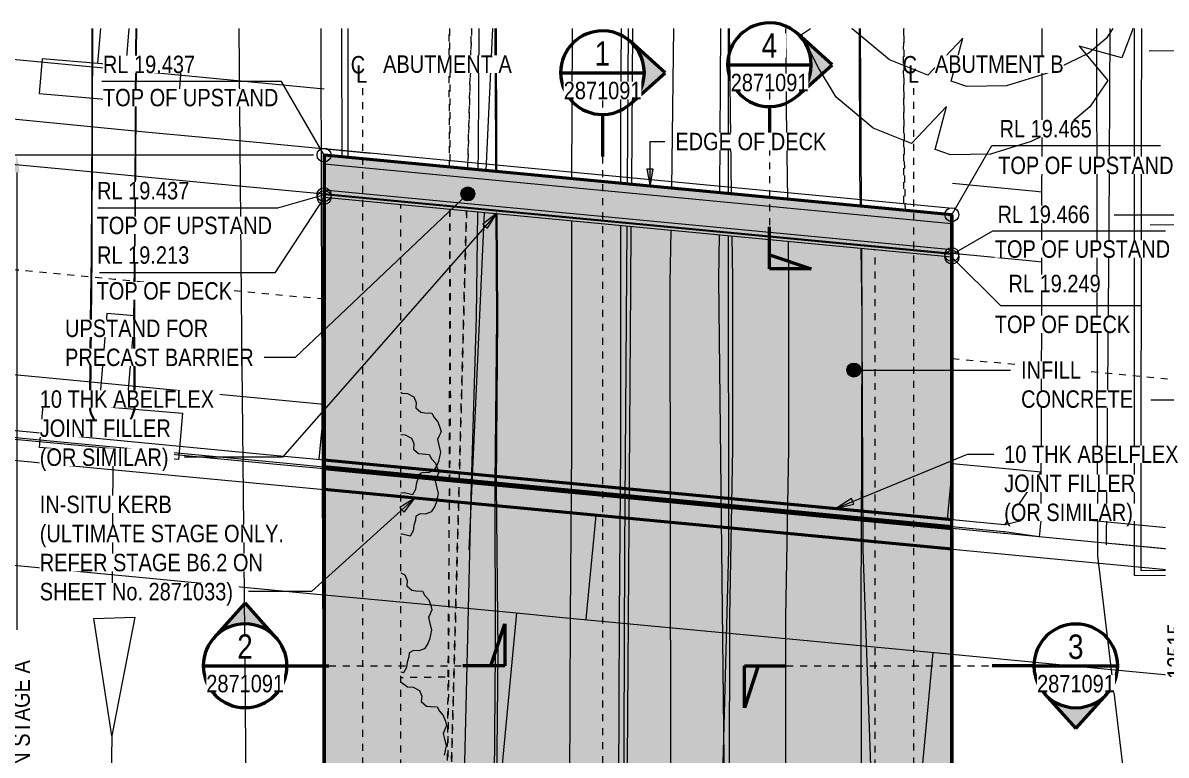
# Model space of a CAD drawing. Header units: metres. Extents: x 564 to 663, y 0 to 1694.
# Drawn here: x 576.04 to 592.43, y 1681.26 to 1691.76 of the extents above; entities that cross this region are included whole.
import ezdxf

# ---------------------------------------------------------------- set-up
doc = ezdxf.new("R2010")
doc.units = ezdxf.units.M
for name, pattern in [('Dot_Section Line', [0.02, 0, -0.02]), ('IMPORT-BDYS-Boundary _3_', [0.01, 0.009, -0.001]), ('IMPORT-FURN-Fence _3_', [0.005, 0.004167, -0.0008333]), ('IMPORT-LNMK-LinePath', [0.008, 0.001, -0.007]), ('JacobsDash', [0.0045, 0.003, -0.0015]), ('JacobsGridLine', [0.0145, 0.01, -0.001, 0.0025, -0.001])]:
    doc.linetypes.add(name, pattern=pattern)
doc.layers.get('Defpoints').update_dxf_attribs({"color": 41})
for name, color, linetype, lineweight in [('BRIDGE-ABUTMENT-CONC', 7, 'Continuous', 50), ('BRIDGE-FRAMING-LINE-18-HID', 7, 'JacobsDash', 18), ('D-BDGE', 7, 'Continuous', 13), ('D-BDGE-FLOOR', 7, 'Continuous', 50), ('D-BDGE-FLOOR-HID', 7, 'JacobsDash', 18), ('D-BDGE-FRAMING', 7, 'Continuous', 50), ('D-BDGE-LINE', 7, 'Continuous', 9), ('D-ENHA-ANNO-TEXT', 7, 'Continuous', 9), ('D-ENHA-GEN-LINE', 7, 'Continuous', 9), ('D-ENHA-GEN-LINE-GRIDS', 7, 'Continuous', 9), ('D-ENHA-TEXT', 7, 'Continuous', 9), ('D-ENHA-TEXT-DIMS', 7, 'Continuous', 9)]:
    doc.layers.add(name, color=color, linetype=linetype, lineweight=lineweight)
doc.styles.add('Arial Narrow', font='ARIALN.TTF', dxfattribs={"height": 0.35})
doc.styles.add('Arial Narrow_1', font='ARIALN.TTF', dxfattribs={"height": 0.25})
doc.styles.add('Arial Narrow_2', font='ARIALN.TTF', dxfattribs={"height": 0.0025})
doc.dimstyles.new('Dimension_Standard_O__mm_', dxfattribs={"dimscale": 0.3048, "dimtxt": 0.255858, "dimasz": 0.82021, "dimexe": 0.787402, "dimexo": 0.492126, "dimgap": 0.492126, "dimtad": 1, "dimdec": 0, "dimlfac": 1000, "dimzin": 0, "dimdsep": 46, "dimtxsty": 'Arial Narrow_1', "dimsah": 1, "dimcen": 0.09, "dimaunit": 1, "dimadec": 4, "dimazin": 0, "dimtfac": 1, "dimtdec": 4, "dimtix": 1, "dimtmove": 0, "dimatfit": 3, "dimfxl": 1, "dimtvp": 1, "dimtfill": 1, "dimtolj": 1, "dimtzin": 0, "dimlwd": 18, "dimlwe": 18, "dimarcsym": 2})
doc.dimstyles.new('Dimension_Standard_O__mm__1', dxfattribs={"dimscale": 0.3048, "dimtxt": 0.255858, "dimasz": 0.82021, "dimexe": 0.787402, "dimexo": 0.492126, "dimgap": 0.492126, "dimtad": 1, "dimdec": 0, "dimlfac": 1000, "dimzin": 0, "dimdsep": 46, "dimtxsty": 'Arial Narrow_1', "dimsah": 1, "dimcen": 0.09, "dimaunit": 1, "dimadec": 4, "dimazin": 0, "dimtfac": 1, "dimtdec": 4, "dimtix": 1, "dimtmove": 2, "dimatfit": 3, "dimfxl": 1, "dimtvp": 1, "dimtfill": 1, "dimtolj": 1, "dimtzin": 0, "dimlwd": 18, "dimlwe": 18, "dimarcsym": 2})

# ---------------------------------------------------------------- blocks, each defined once
blk = doc.blocks.new('T2DPAA-T2D-C3S-RW-M2D-100010_dwg-40802999-PLAN')
at = {"color": 8, "lineweight": 18, "true_color": 0x808080}
for p, q in [((251.645, -101.624), (251.637, -102.42)), ((260.692, -101.711), (260.684, -102.511)), ((261.521, -102.519), (261.973, -101.724)), ((261.52, -102.619), (262.022, -102.649))]:
    blk.add_line(p, q, dxfattribs=at)
at = {"color": 8, "lineweight": 18, "true_color": 0x808080, "flags": 128}
for points in [[(262.025, -102.349), (261.973, -101.724), (261.934, -101.246), (261.724, -98.721), (261.52, -96.263), (261.448, -95.389)], [(242.141, -97.029), (242.785, -97.036), (242.811, -97.036), (243.67, -97.044), (243.817, -97.046), (247.785, -97.086), (248.816, -97.096), (251.263, -97.12)], [(260.352, -97.707), (261.555, -97.719), (261.641, -97.72)], [(246.507, -97.924), (247.923, -97.942), (248.808, -97.951), (250.313, -97.966), (252.004, -97.983)], [(251.336, -97.972), (252.201, -97.981), (257.2, -98.031), (260.382, -98.063)], [(241.917, -98.527), (242.007, -98.528), (242.77, -98.535), (242.837, -98.536), (243.655, -98.544), (244.507, -98.553), (247.006, -98.578), (247.106, -98.579), (247.77, -98.585), (248.518, -98.593), (249.506, -98.603), (251.39, -98.622)], [(251.39, -98.618), (252.194, -98.626), (257.194, -98.676), (260.437, -98.708)], [(260.437, -98.708), (261.545, -98.719), (261.724, -98.721)], [(242.795, -101.536), (242.807, -101.536), (243.625, -101.544), (244.477, -101.553), (246.976, -101.578), (247.076, -101.579), (247.74, -101.585), (248.488, -101.593), (249.476, -101.603), (251.645, -101.624)], [(260.692, -101.711), (261.515, -101.719), (261.973, -101.724)], [(243.477, -102.339), (243.486, -102.339), (243.617, -102.34), (245.986, -102.364), (247.732, -102.381), (248.486, -102.389), (250.986, -102.414), (251.713, -102.421)], [(251.714, -102.421), (252.156, -102.426), (257.156, -102.476), (260.76, -102.512)], [(260.76, -102.512), (261.507, -102.519), (261.521, -102.519), (262.025, -102.349), (262.525, -102.354), (263.025, -102.359), (263.525, -102.364), (264.025, -102.369), (264.525, -102.374), (265.025, -102.379), (265.525, -102.384), (266.025, -102.389), (266.496, -102.394)], [(262.025, -102.349), (262.024, -102.424), (262.024, -102.499), (262.023, -102.574), (262.022, -102.649)], [(245.985, -102.489), (247.73, -102.506), (248.485, -102.514), (250.985, -102.539), (251.723, -102.546)], [(243.476, -102.439), (243.485, -102.439), (243.616, -102.44), (245.985, -102.464), (247.731, -102.481), (248.485, -102.489), (250.985, -102.514), (251.721, -102.521)], [(251.722, -102.521), (252.155, -102.526), (257.155, -102.576), (260.768, -102.612)], [(251.724, -102.546), (252.155, -102.551), (257.155, -102.601), (260.77, -102.637)], [(240.525, -102.734), (240.982, -102.739), (242.728, -102.756), (243.482, -102.764), (243.612, -102.765), (245.982, -102.789), (247.727, -102.806), (248.482, -102.814), (250.982, -102.839), (251.749, -102.846)], [(260.768, -102.612), (261.506, -102.619), (261.52, -102.619)], [(260.77, -102.637), (261.506, -102.644), (261.52, -102.644), (262.02, -102.649), (262.52, -102.654), (263.02, -102.659), (263.52, -102.664), (264.02, -102.669), (264.519, -102.674), (265.019, -102.679), (265.519, -102.684), (266.019, -102.689), (266.519, -102.694), (266.996, -102.699)], [(263.084, -102.66), (266.505, -102.694), (267.729, -102.706), (271.505, -102.744), (272.729, -102.756), (273.536, -102.765), (274.499, -102.77)], [(251.75, -102.846), (252.152, -102.851), (257.152, -102.901), (260.796, -102.937)], [(255.663, -102.886), (255.65, -104.178), (255.648, -104.386)], [(260.796, -102.937), (261.503, -102.944), (266.502, -102.994), (267.726, -103.006), (271.502, -103.044), (272.726, -103.056), (273.533, -103.065), (274.524, -103.071)], [(240.652, -104.236), (242.713, -104.256), (243.579, -104.265), (243.581, -104.265), (243.584, -104.265), (243.597, -104.265), (247.712, -104.306), (251.876, -104.348)], [(251.878, -104.348), (252.712, -104.356), (254.648, -104.376), (255.316, -104.382), (257.712, -104.406), (260.923, -104.438)], [(254.648, -104.376), (254.613, -107.875), (254.598, -109.375), (254.58, -111.175), (254.548, -114.375), (254.547, -114.475)], [(260.547, -114.535), (260.566, -112.597), (260.575, -111.767), (260.58, -111.235), (260.586, -110.61), (260.594, -109.873), (260.597, -109.535), (260.613, -107.935), (260.634, -105.88), (260.638, -105.473), (260.647, -104.536), (260.648, -104.436)], [(260.923, -104.438), (262.712, -104.456), (267.711, -104.506), (272.711, -104.556), (273.135, -104.561), (273.518, -104.564), (274.652, -104.57)]]:
    blk.add_lwpolyline(points, dxfattribs=at)
at = {"color": 8, "linetype": 'IMPORT-LNMK-LinePath', "lineweight": 18, "true_color": 0x808080, "flags": 128}
for points in [[(260.564, -100.21), (261.53, -100.219), (261.849, -100.222), (263.995, -100.244), (266.32, -100.267), (266.459, -100.269), (266.53, -100.269), (267.459, -100.279), (267.754, -100.28), (268.53, -100.27), (270.879, -100.118), (271.532, -100.049), (272.758, -99.921), (273.566, -99.837), (274.244, -99.765)], [(242.822, -100.036), (243.64, -100.044), (244.492, -100.053), (246.991, -100.078), (247.091, -100.079), (247.755, -100.085), (248.503, -100.093), (249.491, -100.103), (251.518, -100.123)]]:
    blk.add_lwpolyline(points, dxfattribs=at)
blk = doc.blocks.new('T2DPAA-T2D-PWC-RW-M2D-100010_RoadDesign_rvt-1-PLAN')
at = {"color": 8, "lineweight": 18, "true_color": 0x808080, "rotation": 355.1442999999989}
blk.add_blockref('T2DPAA-T2D-C3S-RW-M2D-100010_dwg-40802999-PLAN', (338.221, 1808.858), dxfattribs=at)
blk = doc.blocks.new('T2DPAA-T2D-PWA-SU-M2D-000002_dwg-40815123-PLAN')
at = {"color": 9, "lineweight": 18, "true_color": 0xc0c0c0}
for p, q in [((43.593, 1580.824), (48.61, 1581.274)), ((39.675, 1578.257), (39.447, 1580.792)), ((36.304, 1578.291), (36.131, 1580.51)), ((36.19, 1580.515), (36.361, 1578.29)), ((36.775, 1580.565), (36.937, 1578.284)), ((37.446, 1580.622), (37.628, 1578.277)), ((37.761, 1578.276), (37.559, 1580.632)), ((34.273, 1578.311), (34.192, 1580.346)), ((28.995, 1579.904), (28.995, 1579.367)), ((48.843, 1578.783), (43.822, 1578.337)), ((34.489, 1572.868), (34.297, 1577.705)), ((44.043, 1575.838), (49.083, 1576.286)), ((29.281, 1573.808), (29.439, 1571.839)), ((33.673, 1570.897), (33.677, 1570.898)), ((29.61, 1569.778), (29.766, 1567.653))]:
    blk.add_line(p, q, dxfattribs=at)
at = {"color": 9, "linetype": 'IMPORT-FURN-Fence _3_', "lineweight": 18, "true_color": 0xc0c0c0}
blk.add_line((33.744, 1578.316), (33.568, 1580.293), dxfattribs=at)
at = {"color": 9, "lineweight": 18, "true_color": 0xc0c0c0, "flags": 128}
for points in [[(43.457, 1581.133), (43.579, 1579.683), (44.109, 1573.39), (48.734, 1573.792), (49.188, 1573.629), (49.322, 1573.861), (48.649, 1581.574)], [(43.334, 1581.122), (43.327, 1581.088), (43.213, 1580.69), (42.588, 1580.804), (43.043, 1580.349), (42.815, 1579.952), (42.588, 1579.724)], [(43.05, 1581.098), (42.964, 1580.948), (42.736, 1580.72)], [(42.816, 1581.078), (43.073, 1578.12), (43.471, 1573.545), (44.318, 1569.451), (44.457, 1566.417)], [(43.008, 1581.095), (43.237, 1578.226), (43.579, 1573.714)], [(50.366, 1568.191), (49.977, 1568.163), (49.574, 1572.799), (49.435, 1573.236), (49.132, 1573.544), (48.712, 1573.702), (44.024, 1573.309), (43.479, 1579.684), (43.36, 1581.125)], [(38.613, 1578.267), (38.485, 1579.544), (38.377, 1580.701)], [(39.747, 1579.384), (39.179, 1579.781), (38.895, 1580.179), (38.611, 1580.634), (38.733, 1580.732)], [(39.895, 1580.38), (39.327, 1580.777), (39.324, 1580.782)], [(39.659, 1578.257), (39.612, 1578.726), (39.431, 1580.781), (39.431, 1580.791)], [(42.736, 1580.72), (42.168, 1580.38), (41.6, 1580.152), (41.032, 1580.095), (40.804, 1580.152), (40.918, 1580.777), (40.464, 1580.209), (39.895, 1580.38)], [(36.21, 1578.292), (36.123, 1579.334), (36.03, 1580.502)], [(37.804, 1578.276), (37.686, 1579.466), (37.576, 1580.633)], [(33.995, 1580.329), (34.13, 1578.598), (34.151, 1578.312)], [(34.224, 1580.348), (34.377, 1578.613), (34.405, 1578.31)], [(34.241, 1580.35), (34.393, 1578.614), (34.421, 1578.309)], [(35.506, 1578.299), (35.424, 1579.277), (35.332, 1580.443)], [(32.199, 1578.332), (32.05, 1580.018), (32.037, 1580.163)], [(32.121, 1580.17), (32.134, 1580.027), (32.277, 1578.331)], [(30.565, 1580.038), (30.672, 1578.905), (30.976, 1575.686), (31.28, 1572.467), (31.584, 1569.248)], [(32.643, 1570.022), (32.531, 1571.198), (31.958, 1577.675), (31.754, 1579.991), (31.74, 1580.137)], [(28.595, 1579.367), (27.795, 1579.367), (27.795, 1578.867), (29.795, 1578.867), (29.795, 1579.367), (28.595, 1579.367), (28.595, 1579.87)], [(28.887, 1574.558), (28.799, 1575.688), (28.736, 1576.599), (28.586, 1578.491), (28.472, 1579.86)], [(28.902, 1574.559), (28.814, 1575.689), (28.748, 1576.6), (28.594, 1578.492), (28.48, 1579.861)], [(29.102, 1579.913), (29.124, 1579.61), (29.193, 1578.735), (29.297, 1577.413), (29.431, 1575.709), (29.541, 1574.467), (29.515, 1574.358), (29.466, 1574.241), (29.404, 1574.174), (29.318, 1574.126), (29.245, 1574.108), (29.16, 1574.12), (29.089, 1574.153), (28.985, 1574.244), (28.919, 1574.351), (28.902, 1574.408), (28.887, 1574.558)], [(29.095, 1579.913), (29.117, 1579.609), (29.187, 1578.734), (29.291, 1577.413), (29.418, 1575.708), (29.528, 1574.469), (29.503, 1574.363), (29.455, 1574.245), (29.395, 1574.181), (29.312, 1574.136), (29.247, 1574.121), (29.165, 1574.131), (29.097, 1574.162), (28.996, 1574.251), (28.932, 1574.355), (28.915, 1574.409), (28.902, 1574.559)], [(42.588, 1579.724), (42.02, 1579.384), (41.452, 1579.156), (40.884, 1579.099), (40.656, 1579.156), (40.77, 1579.781), (40.315, 1579.213), (39.747, 1579.384)], [(34.195, 1577.706), (34.305, 1576.209), (34.437, 1573.817), (34.584, 1571.426), (34.73, 1569.036), (34.849, 1566.643), (34.989, 1564.951), (35.299, 1564.731), (35.305, 1564.726), (35.356, 1564.691), (35.488, 1563.325), (35.654, 1563.129), (35.705, 1563.069), (36.006, 1562.714), (36.08, 1562.626), (36.293, 1560.331), (36.475, 1558.136), (36.709, 1555.697), (36.924, 1553.258), (37.098, 1550.816), (37.244, 1548.952), (37.394, 1547.088), (37.6, 1544.613), (37.698, 1543.338)], [(34.46, 1577.703), (34.595, 1576.226), (34.777, 1573.838), (34.982, 1571.451), (35.167, 1569.062), (35.36, 1566.674), (35.654, 1563.129)], [(34.476, 1577.703), (34.611, 1576.227), (34.793, 1573.839), (35.019, 1571.453), (35.2, 1569.064), (35.405, 1566.677), (35.705, 1563.069)], [(38.371, 1543.395), (38.161, 1545.457), (38.137, 1546.043), (37.971, 1547.911), (37.808, 1550.323), (37.589, 1552.733), (37.417, 1555.159), (37.277, 1557.564), (37.017, 1559.967), (36.841, 1562.395), (36.667, 1564.8), (36.424, 1567.204), (36.213, 1569.623), (36.016, 1572.039), (35.83, 1574.452), (35.626, 1576.863), (35.557, 1577.692)], [(39.071, 1543.454), (38.858, 1545.548), (38.671, 1547.962), (38.507, 1550.378), (38.288, 1552.789), (38.117, 1555.205), (37.976, 1557.623), (37.715, 1560.03), (37.541, 1562.445), (37.365, 1564.86), (37.122, 1567.27), (36.912, 1569.682), (36.715, 1572.095), (36.529, 1574.509), (36.325, 1576.921), (36.261, 1577.685)], [(37.374, 1564.909), (36.712, 1573.057), (36.351, 1577.684)], [(36.407, 1577.684), (36.473, 1576.824), (37, 1570.04), (37.252, 1566.359), (37.552, 1562.782), (37.969, 1559.493), (38.273, 1555.769), (38.523, 1552.495), (38.837, 1548.996), (38.999, 1546.364), (39.234, 1543.468)], [(36.98, 1577.678), (37.033, 1576.925), (37.617, 1570.129), (37.841, 1566.481), (38.136, 1562.903), (38.64, 1559.517), (38.862, 1555.739), (39.137, 1552.747), (39.47, 1549.042), (39.651, 1546.448), (39.884, 1543.523)], [(37.675, 1577.671), (37.723, 1577.044), (38.378, 1570.184), (38.623, 1566.544), (38.87, 1562.986), (39.289, 1559.563), (39.481, 1555.888), (39.694, 1552.674), (40.014, 1549.116), (40.24, 1546.437), (40.458, 1543.572)], [(38.671, 1565.074), (38.196, 1573.184), (37.812, 1577.67)], [(40.624, 1543.586), (40.449, 1545.683), (40.248, 1548.095), (40.037, 1550.507), (39.846, 1552.921), (39.635, 1555.333), (39.431, 1557.746), (39.273, 1560.162), (39.058, 1562.574), (38.843, 1564.985), (38.696, 1567.403), (38.495, 1569.816), (38.293, 1572.228), (38.13, 1574.644), (37.926, 1577.057), (37.865, 1577.669)], [(41.427, 1543.654), (41.265, 1545.739), (41.195, 1546.231), (41.048, 1548.164), (40.838, 1550.574), (40.646, 1552.988), (40.435, 1555.402), (40.232, 1557.806), (40.209, 1558.138), (40.189, 1558.563), (40.074, 1560.224), (39.859, 1562.645), (39.644, 1565.045), (39.497, 1567.46), (39.296, 1569.882), (39.094, 1572.289), (38.931, 1574.705), (38.726, 1577.13), (38.673, 1577.661)], [(40.566, 1562.144), (40.482, 1563.021), (40.495, 1563.083), (40.527, 1563.151), (40.846, 1563.492), (40.746, 1564.753), (40.723, 1565.153), (40.695, 1565.646), (40.535, 1567.952), (40.354, 1570.257), (40.154, 1572.56), (39.977, 1574.741), (39.819, 1576.673), (39.72, 1577.65)], [(40.697, 1568.541), (40.116, 1573.347), (39.729, 1577.65)], [(33.321, 1575.04), (33.339, 1575.029), (33.417, 1575.029), (33.514, 1574.99), (33.553, 1574.912), (33.553, 1574.834), (33.631, 1574.776), (33.69, 1574.776), (33.787, 1574.776), (33.826, 1574.718), (33.884, 1574.659), (33.923, 1574.581), (33.943, 1574.523), (33.923, 1574.464), (33.904, 1574.406), (33.923, 1574.347), (33.962, 1574.231), (33.943, 1574.094), (33.923, 1574.036), (33.884, 1573.958), (33.806, 1573.919), (33.729, 1573.919), (33.67, 1573.88), (33.67, 1573.821), (33.651, 1573.744), (33.651, 1573.666), (33.612, 1573.588), (33.495, 1573.607), (33.443, 1573.599)], [(33.372, 1574.437), (33.433, 1574.437), (33.531, 1574.398), (33.57, 1574.32), (33.57, 1574.242), (33.648, 1574.184), (33.706, 1574.184), (33.803, 1574.184), (33.842, 1574.125), (33.901, 1574.067), (33.94, 1573.989), (33.959, 1573.93), (33.94, 1573.872), (33.92, 1573.814), (33.94, 1573.755), (33.979, 1573.638), (33.959, 1573.502), (33.94, 1573.443), (33.901, 1573.366), (33.823, 1573.327), (33.745, 1573.327), (33.687, 1573.288), (33.687, 1573.229), (33.667, 1573.151), (33.667, 1573.073), (33.628, 1572.995), (33.511, 1573.015), (33.493, 1573.012)], [(33.54, 1572.46), (33.601, 1572.436), (33.64, 1572.358), (33.64, 1572.28), (33.717, 1572.222), (33.776, 1572.222), (33.873, 1572.222), (33.912, 1572.163), (33.971, 1572.105), (34.01, 1572.027), (34.029, 1571.968), (34.01, 1571.91), (33.99, 1571.852), (34.01, 1571.793), (34.049, 1571.676), (34.029, 1571.54), (34.01, 1571.481), (33.971, 1571.404), (33.893, 1571.365), (33.815, 1571.365), (33.756, 1571.326), (33.756, 1571.267), (33.737, 1571.189), (33.737, 1571.111), (33.698, 1571.033), (33.661, 1571.04)], [(33.677, 1570.898), (33.775, 1570.84), (33.853, 1570.84), (33.95, 1570.801), (33.989, 1570.723), (33.989, 1570.645), (34.067, 1570.587), (34.125, 1570.587), (34.223, 1570.587), (34.262, 1570.528), (34.32, 1570.47), (34.359, 1570.392), (34.379, 1570.333), (34.359, 1570.275), (34.34, 1570.217), (34.359, 1570.158), (34.398, 1570.041), (34.379, 1569.905)]]:
    blk.add_lwpolyline(points, dxfattribs=at)
at = {"color": 9, "linetype": 'IMPORT-FURN-Fence _3_', "lineweight": 18, "true_color": 0xc0c0c0, "flags": 128}
for points in [[(40.058, 1580.844), (40.086, 1580.493), (40.282, 1578.251)], [(40.306, 1578.251), (40.209, 1579.225), (40.069, 1580.845)], [(33.574, 1580.293), (33.655, 1579.404), (33.748, 1578.316)], [(34.353, 1571.026), (33.877, 1576.818), (33.797, 1577.71)], [(33.8, 1577.71), (33.843, 1577.206), (34.036, 1575.008), (34.192, 1572.911), (34.355, 1570.815), (34.515, 1568.718), (34.641, 1566.619), (34.846, 1564.691)], [(34.827, 1564.699), (34.353, 1571.026), (33.667, 1570.96)]]:
    blk.add_lwpolyline(points, dxfattribs=at)
at = {"color": 9, "lineweight": 18, "true_color": 0xc0c0c0, "flags": 128}
for points in [[(28.228, 1573.809), (28.228, 1574.475), (29.428, 1574.475), (29.428, 1575.809), (29.028, 1575.809), (29.028, 1574.475), (30.228, 1574.475), (30.228, 1573.809)], [(29.209, 1571.436), (29.795, 1571.503), (29.61, 1569.778)]]:
    blk.add_lwpolyline(points, close=True, dxfattribs=at)
blk = doc.blocks.new('T2DPAA-T2D-PWA-SU-M2D-000001_dwg-40815111-PLAN')
at = {"color": 9, "linetype": 'IMPORT-BDYS-Boundary _3_', "lineweight": 18, "true_color": 0xc0c0c0}
for p, q in [((112.088, 1676.899), (112.203, 1674.893)), ((112.203, 1674.893), (112.088, 1676.899))]:
    blk.add_line(p, q, dxfattribs=at)
at = {"color": 9, "linetype": 'IMPORT-BDYS-Boundary _3_', "lineweight": 18, "true_color": 0xc0c0c0, "flags": 128}
for points in [[(112.238, 1674.286), (112.716, 1665.994), (112.933, 1661.309), (112.4, 1661.264)], [(119.176, 1661.83), (112.933, 1661.309), (112.716, 1665.994), (112.238, 1674.286)]]:
    blk.add_lwpolyline(points, dxfattribs=at)
blk = doc.blocks.new('T2DPAA-T2D-PWA-SU-M2D-000100_Survey_rvt-1-PLAN')
at = {"color": 9, "lineweight": 18, "true_color": 0xc0c0c0, "rotation": 355.1442999999989}
for name, p in [('T2DPAA-T2D-PWA-SU-M2D-000002_dwg-40815123-PLAN', (414.939, 119.901)), ('T2DPAA-T2D-PWA-SU-M2D-000001_dwg-40815111-PLAN', (328.846, 30.288))]:
    blk.add_blockref(name, p, dxfattribs=at)
blk = doc.blocks.new('Floors 6 - Floors 6-5450700-PLAN')
at = {"layer": 'D-BDGE-FLOOR', "color": 252, "true_color": 0x888888}
for p, q in [((435.608, 1728.574), (444.648, 1728.483)), ((435.608, 1728.57), (435.608, 1728.57)), ((444.648, 1728.479), (435.608, 1728.57)), ((444.657, 1728.38), (435.616, 1728.475)), ((444.654, 1728.412), (444.648, 1728.479)), ((435.618, 1728.449), (444.659, 1728.355)), ((444.657, 1728.377), (444.657, 1728.38)), ((444.684, 1728.058), (435.644, 1728.149)), ((444.684, 1728.058), (444.684, 1728.058))]:
    blk.add_line(p, q, dxfattribs=at)
at = {"layer": 'D-BDGE-FLOOR', "color": 252, "true_color": 0x888888, "flags": 128}
for points in [[(435.608, 1728.57), (435.608, 1728.571), (435.608, 1728.573)], [(435.608, 1728.57), (435.612, 1728.522), (435.616, 1728.475)], [(435.616, 1728.475), (435.617, 1728.462), (435.618, 1728.449)], [(444.648, 1728.482), (444.648, 1728.48), (444.648, 1728.479)], [(444.657, 1728.38), (444.655, 1728.396), (444.654, 1728.412)], [(444.659, 1728.355), (444.658, 1728.366), (444.657, 1728.377)], [(444.671, 1728.207), (444.678, 1728.133), (444.684, 1728.058)]]:
    blk.add_lwpolyline(points, dxfattribs=at)
blk = doc.blocks.new('Upstand North - Upstand North-7372798-PLAN')
at = {"layer": 'D-BDGE-FRAMING', "lineweight": 18}
for p, q in [((435.247, 1732.799), (435.279, 1732.426)), ((444.287, 1732.707), (435.247, 1732.799)), ((444.319, 1732.334), (444.287, 1732.707)), ((444.288, 1732.707), (444.287, 1732.707)), ((444.288, 1732.707), (444.325, 1732.271)), ((435.279, 1732.426), (435.285, 1732.362)), ((444.319, 1732.334), (435.279, 1732.426)), ((444.325, 1732.27), (435.285, 1732.362)), ((444.325, 1732.27), (444.319, 1732.334))]:
    blk.add_line(p, q, dxfattribs=at)
blk = doc.blocks.new('Section - SectionHead-4898858-PLAN')
at = {"layer": 'D-ENHA-ANNO-TEXT'}
h = blk.add_hatch(color=256, dxfattribs=at)
edge = h.paths.add_edge_path()
edge.add_line((-0.002, 0.009), (0.00247, 0.004))
edge.add_arc((-0.002, 0), 0.006, 41.8277, 138.1723)
edge.add_line((-0.00647, 0.004), (-0.002, 0.009))
at = {"layer": 'D-ENHA-ANNO-TEXT', "lineweight": 50}
for p, q in [((-0.002, 0.009), (-0.00647, 0.004)), ((0.00247, 0.004), (-0.002, 0.009)), ((0.004, 0), (0.01, 0))]:
    blk.add_line(p, q, dxfattribs=at)
for start, end in [(360, 180), (180, 360)]:
    blk.add_arc((-0.002, 0), 0.006, start, end, dxfattribs=at)
blk = doc.blocks.new('CS_Annot_Centreline Symbol1 - CS_Annot_Centreline Symbol-5309845-PLAN')
at = {"layer": 'D-ENHA-GEN-LINE', "char_height": 0.0025, "attachment_point": 1, "style": 'Arial Narrow_2'}
for s, insert, width in [('C  ', (-0.00119, 0.00463), 0.0044093), ('L', (-0.00041, 0.00329), 0.0019241)]:
    blk.add_mtext(s, dxfattribs=dict(at, insert=insert, width=width))
blk = doc.blocks.new('Section - sectionTail-4870194-PLAN')
at = {"layer": 'D-ENHA-ANNO-TEXT'}
blk.add_hatch(color=256, dxfattribs=at).paths.add_polyline_path([(-0.006, 0.006), (-0.004, 0), (-0.006, 0)])
at = {"layer": 'D-ENHA-ANNO-TEXT', "lineweight": 50}
for p, q in [((-0.006, 0.006), (-0.006, 0)), ((-0.004, 0), (-0.006, 0.006)), ((-0.006, 0), (-0.004, 0)), ((-0.006, 0), (0, 0))]:
    blk.add_line(p, q, dxfattribs=at)
blk = doc.blocks.new('Drafting View - sectionTail-4870194-PLAN')
at = {"layer": 'D-ENHA-ANNO-TEXT'}
blk.add_hatch(color=256, dxfattribs=at).paths.add_polyline_path([(-0.006, 0.006), (-0.004, 0), (-0.006, 0)])
at = {"layer": 'D-ENHA-ANNO-TEXT', "lineweight": 50}
for p, q in [((-0.006, 0.006), (-0.006, 0)), ((-0.004, 0), (-0.006, 0.006)), ((-0.006, 0), (-0.004, 0)), ((-0.006, 0), (0, 0))]:
    blk.add_line(p, q, dxfattribs=at)
blk = doc.blocks.new('Drafting View - SectionHead-4898858-PLAN')
at = {"layer": 'D-ENHA-ANNO-TEXT'}
h = blk.add_hatch(color=256, dxfattribs=at)
edge = h.paths.add_edge_path()
edge.add_line((-0.002, 0.009), (0.00247, 0.004))
edge.add_arc((-0.002, 0), 0.006, 41.8277, 138.1723)
edge.add_line((-0.00647, 0.004), (-0.002, 0.009))
at = {"layer": 'D-ENHA-ANNO-TEXT', "lineweight": 50}
for p, q in [((-0.002, 0.009), (-0.00647, 0.004)), ((0.00247, 0.004), (-0.002, 0.009)), ((0.004, 0), (0.01, 0))]:
    blk.add_line(p, q, dxfattribs=at)
for start, end in [(360, 180), (180, 360)]:
    blk.add_arc((-0.002, 0), 0.006, start, end, dxfattribs=at)
blk = doc.blocks.new('DIMBLOCK2-PLAN')
at = {"layer": 'D-ENHA-TEXT-DIMS', "color": 0, "lineweight": 18, "transparency": 16777216}
for p, q in [((591.688, 1689.012), (593.114, 1689.012)), ((592.874, 1688.762), (592.874, 1676.748)), ((589.512, 1676.498), (593.114, 1676.498))]:
    blk.add_line(p, q, dxfattribs=at)
at = {"layer": 'D-ENHA-TEXT-DIMS', "color": 0, "transparency": 16777216}
for points in [[(592.832, 1688.762), (592.915, 1688.762), (592.874, 1689.012)], [(592.832, 1676.748), (592.915, 1676.748), (592.874, 1676.498)]]:
    blk.add_solid(points, dxfattribs=at)
at = {"layer": 'Defpoints', "color": 0, "transparency": 16777216}
for p in [(591.538, 1689.012), (589.362, 1676.498), (592.874, 1676.498)]:
    blk.add_point(p, dxfattribs=at)
at = {"layer": 'D-ENHA-TEXT-DIMS', "color": 0, "lineweight": 18, "transparency": 16777216, "char_height": 0.25, "width": 4.80525, "attachment_point": 5, "rotation": 90, "style": 'Arial Narrow_1', "bg_fill": 3, "box_fill_scale": 1.1, "bg_fill_color": 256, "bg_fill_true_color": 13158600, "bg_fill_transparency": 0}
for s, insert in [('\\A1;12515\u200e', (592.575, 1682.755)), ('\\A1;CONSTRUCTION IN STAGE A', (593.153, 1682.755))]:
    blk.add_mtext(s, dxfattribs=dict(at, insert=insert))
blk = doc.blocks.new('DIMBLOCK3-PLAN')
at = {"layer": 'D-ENHA-TEXT-DIMS', "color": 0, "lineweight": 18, "transparency": 16777216}
for p, q in [((580.212, 1689.868), (575.717, 1689.868)), ((575.957, 1689.618), (575.957, 1682.769)), ((575.957, 1676.748), (575.957, 1678.488)), ((580.212, 1676.498), (575.717, 1676.498))]:
    blk.add_line(p, q, dxfattribs=at)
at = {"layer": 'D-ENHA-TEXT-DIMS', "color": 0, "transparency": 16777216}
for points in [[(575.916, 1689.618), (575.999, 1689.618), (575.957, 1689.868)], [(575.916, 1676.748), (575.999, 1676.748), (575.957, 1676.498)]]:
    blk.add_solid(points, dxfattribs=at)
at = {"layer": 'Defpoints', "color": 0, "transparency": 16777216}
for p in [(580.362, 1689.868), (575.957, 1676.498), (580.362, 1676.498)]:
    blk.add_point(p, dxfattribs=at)
at = {"layer": 'D-ENHA-TEXT-DIMS', "color": 0, "lineweight": 18, "transparency": 16777216, "insert": (575.818, 1680.628), "char_height": 0.25, "width": 4.80525, "attachment_point": 5, "rotation": 90, "line_spacing_factor": 0.974696, "style": 'Arial Narrow_1', "bg_fill": 3, "box_fill_scale": 1.1, "bg_fill_color": 256, "bg_fill_true_color": 13158600, "bg_fill_transparency": 0}
blk.add_mtext('\\A1;13370\u200e\\PCONSTRUCTION IN STAGE A', dxfattribs=at)

msp = doc.modelspace()

# ---------------------------------------------------------------- hatches: boundary and pattern name
at = {"layer": 'D-BDGE-LINE', "true_color": 0xc0c0c0}
msp.add_hatch(color=9, dxfattribs=at).paths.add_polyline_path([(589.3614, 1654.1083), (589.362, 1654.1083), (589.3613, 1689.0124), (580.362, 1689.8677), (580.362, 1654.1083), (588.762, 1654.1083)])
at = {"layer": 'D-ENHA-TEXT'}
for points in [[(585.0341, 1689.4168), (585.0782, 1689.6668), (584.9901, 1689.6668)], [(582.8369, 1689.0346), (582.6389, 1688.8757), (582.7051, 1688.8176)], [(581.6632, 1684.949), (581.4484, 1684.8138), (581.5076, 1684.7485)], [(587.7084, 1684.8054), (587.9563, 1684.8598), (587.9228, 1684.9413)]]:
    msp.add_hatch(color=256, dxfattribs=at).paths.add_polyline_path(points)
h = msp.add_hatch(color=256, dxfattribs=at)
edge = h.paths.add_edge_path()
edge.add_arc((582.423, 1689.3099), 0.1, 0, 360)
h = msp.add_hatch(color=256, dxfattribs=at)
edge = h.paths.add_edge_path()
edge.add_arc((587.9554, 1686.785), 0.1, 0, 360)

# ---------------------------------------------------------------- linework, layer by layer
at = {"layer": 'BRIDGE-ABUTMENT-CONC', "color": 252, "linetype": 'JacobsDash', "lineweight": 13, "true_color": 0x888888}
for p, q in [((580.362, 1689.8679), (580.362, 1689.8677)), ((581.462, 1689.7633), (580.362, 1689.8679)), ((581.462, 1689.7632), (581.462, 1689.7633)), ((581.462, 1676.5), (581.462, 1689.1545)), ((588.262, 1676.4987), (588.262, 1688.5083))]:
    msp.add_line(p, q, dxfattribs=at)
at = {"layer": 'BRIDGE-FRAMING-LINE-18-HID', "color": 252, "lineweight": 13, "true_color": 0x888888}
for p, q in [((580.362, 1689.8679), (580.362, 1689.8678)), ((581.462, 1689.7632), (581.462, 1689.7633))]:
    msp.add_line(p, q, dxfattribs=at)
at = {"layer": 'D-BDGE', "lineweight": 50}
for p, q in [((589.362, 1689.0124), (580.362, 1689.8677)), ((580.362, 1689.8677), (580.362, 1676.4829)), ((589.362, 1676.4983), (589.362, 1689.0124)), ((580.362, 1685.4977), (589.3679, 1684.6423))]:
    msp.add_line(p, q, dxfattribs=at)
at = {"layer": 'D-BDGE-FLOOR', "lineweight": 18}
for p, q in [((580.3613, 1689.7378), (580.3613, 1689.8678)), ((580.3613, 1689.8678), (584.8731, 1689.439)), ((580.362, 1689.259), (580.3613, 1689.2988)), ((589.3613, 1688.4422), (580.3613, 1689.2988)), ((584.8731, 1689.439), (589.3613, 1689.0124)), ((589.362, 1688.4038), (580.362, 1689.259)), ((589.362, 1689.0124), (589.3613, 1689.0124)), ((589.3613, 1689.0124), (589.3613, 1688.443)), ((589.3613, 1688.4425), (589.3613, 1688.4422)), ((589.3613, 1688.4422), (589.362, 1688.4038))]:
    msp.add_line(p, q, dxfattribs=at)
at = {"layer": 'D-BDGE-FLOOR'}
for p, q in [((580.362, 1685.4963), (580.362, 1689.259)), ((589.362, 1689.0124), (589.362, 1684.6404)), ((580.362, 1676.4984), (580.362, 1685.3725)), ((589.362, 1684.5134), (589.362, 1684.3645)), ((589.362, 1684.2153), (589.362, 1676.4984))]:
    msp.add_line(p, q, dxfattribs=at)
at = {"layer": 'D-BDGE-FLOOR-HID'}
for p, q in [((580.362, 1689.2591), (580.362, 1689.8677)), ((580.3613, 1689.2997), (580.3613, 1689.7378)), ((580.3613, 1689.2988), (580.3613, 1689.2992))]:
    msp.add_line(p, q, dxfattribs=at)
at = {"layer": 'D-ENHA-ANNO-TEXT', "lineweight": 50}
for p, q in [((586.1462, 1691.1628), (587.3462, 1691.1628)), ((583.7525, 1691.0484), (584.9525, 1691.0484)), ((578.629, 1682.5446), (579.829, 1682.5446)), ((590.5376, 1682.5433), (591.7376, 1682.5433))]:
    msp.add_line(p, q, dxfattribs=at)
at = {"layer": 'D-ENHA-ANNO-TEXT', "color": 7, "linetype": 'Dot_Section Line', "true_color": 0xffffff}
for p, q in [((586.7462, 1690.9628), (586.7462, 1688.8376)), ((584.3525, 1690.8484), (584.3525, 1652.9731)), ((579.429, 1682.5446), (582.353, 1682.5446)), ((586.9862, 1682.5433), (590.9376, 1682.5433))]:
    msp.add_line(p, q, dxfattribs=at)
at = {"layer": 'D-ENHA-ANNO-TEXT', "lineweight": 18}
for p, q in [((579.7522, 1690.9228), (577.1777, 1690.9228)), ((589.3613, 1689.0124), (589.9329, 1690.0025)), ((589.9329, 1690.0025), (592.3528, 1690.0025)), ((580.3613, 1689.2988), (579.6951, 1689.1073)), ((580.362, 1689.259), (579.6559, 1688.1793)), ((579.6951, 1689.1073), (577.1169, 1689.1073)), ((579.6559, 1688.1793), (577.142, 1688.1793))]:
    msp.add_line(p, q, dxfattribs=at)
for centre in [(580.3613, 1689.8678), (580.3613, 1689.2988), (580.362, 1689.259), (589.3613, 1689.0124)]:
    msp.add_circle(centre, 0.1, dxfattribs=at)
at = {"layer": 'D-ENHA-GEN-LINE-GRIDS', "linetype": 'JacobsGridLine', "lineweight": 18}
for p, q in [((580.912, 1690.827), (580.912, 1652.7595)), ((588.812, 1690.8287), (588.812, 1652.7581))]:
    msp.add_line(p, q, dxfattribs=at)
at = {"layer": 'D-ENHA-TEXT'}
for p, q in [((585.0341, 1690.0615), (585.2473, 1690.0615)), ((585.0341, 1689.4168), (585.0341, 1690.0615)), ((585.0782, 1689.6668), (584.9901, 1689.6668)), ((584.9901, 1689.6668), (585.0341, 1689.4168)), ((585.0341, 1689.4168), (585.0782, 1689.6668)), ((582.423, 1689.3099), (579.9481, 1686.9667)), ((582.8369, 1689.0346), (582.6389, 1688.8757)), ((582.7051, 1688.8176), (582.8369, 1689.0346)), ((582.6389, 1688.8757), (582.7051, 1688.8176)), ((579.6582, 1686.9667), (579.5037, 1686.9667)), ((579.9481, 1686.9667), (579.6582, 1686.9667)), ((581.6632, 1684.949), (580.1834, 1683.6079)), ((581.6632, 1684.949), (581.4484, 1684.8138)), ((581.5076, 1684.7485), (581.6632, 1684.949)), ((587.9228, 1684.9413), (587.7084, 1684.8054)), ((587.9563, 1684.8598), (587.9228, 1684.9413)), ((581.4484, 1684.8138), (581.5076, 1684.7485)), ((587.7084, 1684.8054), (587.9563, 1684.8598)), ((579.9811, 1683.6079), (579.2806, 1683.6079)), ((580.1834, 1683.6079), (579.9811, 1683.6079))]:
    msp.add_line(p, q, dxfattribs=at)
for centre in [(582.423, 1689.3099), (587.9554, 1686.785)]:
    msp.add_circle(centre, 0.1, dxfattribs=at)

# ---------------------------------------------------------------- block references
at = {"color": 9, "lineweight": 5, "true_color": 0xc0c0c0}
msp.add_blockref('T2DPAA-T2D-PWA-SU-M2D-000100_Survey_rvt-1-PLAN', (0, 0), dxfattribs=at)
at = {"lineweight": 5}
msp.add_blockref('T2DPAA-T2D-PWC-RW-M2D-100010_RoadDesign_rvt-1-PLAN', (0, 0), dxfattribs=at)
at = {"layer": 'D-BDGE-FLOOR', "color": 252, "true_color": 0x888888, "rotation": 355.1442999999991}
msp.add_blockref('Floors 6 - Floors 6-5450700-PLAN', (0, 0), dxfattribs=at)
at = {"layer": 'D-BDGE-FRAMING', "lineweight": 18, "rotation": 355.1442999999991}
msp.add_blockref('Upstand North - Upstand North-7372798-PLAN', (0, 0), dxfattribs=at)
at = {"layer": 'D-ENHA-ANNO-TEXT', "lineweight": 50, "xscale": 99.99999999999996, "yscale": 99.99999999999996, "zscale": 99.99999999999996}
for name, p, rotation in [('Section - SectionHead-4898858-PLAN', (586.7462, 1690.9628), 270.0000000000001), ('Section - SectionHead-4898858-PLAN', (584.3525, 1690.8484), 269.9999999999997), ('Drafting View - SectionHead-4898858-PLAN', (590.9376, 1682.5433), 180)]:
    msp.add_blockref(name, p, dxfattribs=dict(at, rotation=rotation))
at = {"layer": 'D-ENHA-ANNO-TEXT', "lineweight": 50, "extrusion": (0, 0, -1), "xscale": 99.99999999999996, "yscale": 99.99999999999996, "zscale": 99.99999999999996}
for name, p, rotation in [('Section - sectionTail-4870194-PLAN', (-586.7462, 1688.8376), 90.00000000000011), ('Drafting View - sectionTail-4870194-PLAN', (-586.9862, 1682.5433), 180)]:
    msp.add_blockref(name, p, dxfattribs=dict(at, rotation=rotation))
at = {"layer": 'D-ENHA-ANNO-TEXT', "lineweight": 50, "xscale": 99.99999999999996, "yscale": 99.99999999999996, "zscale": 99.99999999999996}
msp.add_blockref('Section - SectionHead-4898858-PLAN', (579.429, 1682.5446), dxfattribs=at)
at = {"layer": 'D-ENHA-ANNO-TEXT', "lineweight": 50, "extrusion": (0, 0, -1), "xscale": 99.99999999999996, "yscale": 99.99999999999996, "zscale": 99.99999999999996}
msp.add_blockref('Section - sectionTail-4870194-PLAN', (-582.353, 1682.5446), dxfattribs=at)
at = {"layer": 'D-ENHA-GEN-LINE', "xscale": 100, "yscale": 100, "zscale": 100}
for p in [(580.8628, 1690.8243), (588.7733, 1690.8243)]:
    msp.add_blockref('CS_Annot_Centreline Symbol1 - CS_Annot_Centreline Symbol-5309845-PLAN', p, dxfattribs=at)

# ---------------------------------------------------------------- next in the draw order: texts
at = {"layer": 'D-ENHA-ANNO-TEXT', "char_height": 0.35, "attachment_point": 1, "style": 'Arial Narrow', "bg_fill": 3, "box_fill_scale": 1, "bg_fill_color": 256, "bg_fill_transparency": 0}
for s, insert in [('4', (586.6336, 1691.6125)), ('1', (584.2399, 1691.4981)), ('2', (579.1164, 1682.9943)), ('3', (591.0251, 1682.993))]:
    msp.add_mtext(s, dxfattribs=dict(at, insert=insert))
at = {"layer": 'D-ENHA-ANNO-TEXT', "lineweight": 18, "char_height": 0.25, "attachment_point": 1, "style": 'Arial Narrow_1', "bg_fill": 3, "box_fill_scale": 1, "bg_fill_color": 256, "bg_fill_true_color": 13158600, "bg_fill_transparency": 0}
for s, insert in [('RL 19.437', (577.1915, 1691.2922)), ('RL 19.465', (590.0443, 1690.3704)), ('RL 19.437', (577.1078, 1689.4819)), ('RL 19.213', (577.1071, 1688.5585))]:
    msp.add_mtext(s, dxfattribs=dict(at, insert=insert))
at = {"layer": 'D-ENHA-ANNO-TEXT', "char_height": 0.25, "attachment_point": 1, "style": 'Arial Narrow_1', "bg_fill": 3, "box_fill_scale": 1, "bg_fill_color": 256, "bg_fill_true_color": 13158600, "bg_fill_transparency": 0}
for insert in [(586.1906, 1691.0324), (583.7969, 1690.918), (578.6734, 1682.4143), (590.5821, 1682.4129)]:
    msp.add_mtext('2871091', dxfattribs=dict(at, insert=insert))
at = {"layer": 'D-ENHA-GEN-LINE', "char_height": 0.25, "attachment_point": 1, "style": 'Arial Narrow_1', "bg_fill": 3, "box_fill_scale": 1, "bg_fill_color": 256, "bg_fill_true_color": 13158600, "bg_fill_transparency": 0}
for s, insert in [('ABUTMENT A', (581.2074, 1691.2961)), ('ABUTMENT B', (589.1178, 1691.2961))]:
    msp.add_mtext(s, dxfattribs=dict(at, insert=insert))
at = {"layer": 'D-ENHA-TEXT', "char_height": 0.25, "attachment_point": 1, "style": 'Arial Narrow_1', "bg_fill": 3, "box_fill_scale": 1, "bg_fill_color": 256, "bg_fill_true_color": 13158600, "bg_fill_transparency": 0}
for s, insert in [('TOP OF UPSTAND', (577.1924, 1690.8168)), ('EDGE OF DECK', (585.3973, 1690.1865)), ('TOP OF UPSTAND', (590.0244, 1689.8448)), ('TOP OF UPSTAND', (577.101, 1688.9835)), ('TOP OF DECK', (577.101, 1688.045)), ('UPSTAND FOR ', (576.6483, 1687.5084)), ('PRECAST BARRIER', (576.6483, 1687.0917)), ('IN-SITU KERB', (576.2863, 1684.983)), ('(ULTIMATE STAGE ONLY.', (576.2863, 1684.5663)), ('REFER STAGE B6.2 ON ', (576.2863, 1684.1496)), ('SHEET No. 2871033) ', (576.2863, 1683.7329))]:
    msp.add_mtext(s, dxfattribs=dict(at, insert=insert))

# ---------------------------------------------------------------- next in the draw order: linework, layer by layer
at = {"layer": 'D-ENHA-ANNO-TEXT', "lineweight": 18}
msp.add_line((580.3613, 1689.8678), (579.7522, 1690.9228), dxfattribs=at)

# ---------------------------------------------------------------- next in the draw order: dimensions: what is measured, and where the dimension line sits
at = {"layer": 'D-ENHA-TEXT-DIMS', "lineweight": 18}
dim = msp.add_linear_dim(base=(592.8735, 1676.4984), p1=(591.5377, 1689.0124), p2=(589.362, 1676.4984), angle=89.99998, text='12515\u200e\\XCONSTRUCTION IN STAGE A', dimstyle='Dimension_Standard_O__mm_', override={"dimpost": '<>', "dimfxl": 12.701677}, dxfattribs=at)
dim.commit()
dim.dimension.update_dxf_attribs({"geometry": 'DIMBLOCK2-PLAN', "text_midpoint": (592.8735, 1682.7554)})

# ---------------------------------------------------------------- next in the draw order: linework, layer by layer
at = {"layer": 'D-ENHA-ANNO-TEXT', "lineweight": 18}
for p, q in [((589.9473, 1688.7805), (592.4254, 1688.7805)), ((589.362, 1688.4038), (590.0558, 1687.7099)), ((590.0558, 1687.7099), (592.0788, 1687.7099))]:
    msp.add_line(p, q, dxfattribs=at)
for centre in [(589.3613, 1688.4422), (589.362, 1688.4038)]:
    msp.add_circle(centre, 0.1, dxfattribs=at)
at = {"layer": 'D-ENHA-TEXT'}
for p, q in [((587.9554, 1686.785), (590.2031, 1686.785)), ((587.7084, 1684.8054), (589.5856, 1685.5777)), ((589.5856, 1685.5777), (589.9605, 1685.5777))]:
    msp.add_line(p, q, dxfattribs=at)

# ---------------------------------------------------------------- next in the draw order: texts
at = {"layer": 'D-ENHA-ANNO-TEXT', "lineweight": 18, "char_height": 0.25, "attachment_point": 1, "style": 'Arial Narrow_1', "bg_fill": 3, "box_fill_scale": 1, "bg_fill_color": 256, "bg_fill_true_color": 13158600, "bg_fill_transparency": 0}
for s, insert in [('RL 19.466', (590.016, 1689.1423)), ('RL 19.249', (590.1728, 1688.1506))]:
    msp.add_mtext(s, dxfattribs=dict(at, insert=insert))
at = {"layer": 'D-ENHA-TEXT', "char_height": 0.25, "attachment_point": 1, "style": 'Arial Narrow_1', "bg_fill": 3, "box_fill_scale": 1, "bg_fill_color": 256, "bg_fill_true_color": 13158600, "bg_fill_transparency": 0}
for s, insert in [('TOP OF DECK', (589.9754, 1687.5648)), ('INFILL ', (590.3531, 1686.91)), ('CONCRETE', (590.3531, 1686.4933)), ('10 THK ABELFLEX ', (590.1105, 1685.7027)), ('JOINT FILLER', (590.1105, 1685.2859)), ('(OR SIMILAR) ', (590.1105, 1684.8692))]:
    msp.add_mtext(s, dxfattribs=dict(at, insert=insert))

# ---------------------------------------------------------------- next in the draw order: dimensions: what is measured, and where the dimension line sits
at = {"layer": 'D-ENHA-TEXT-DIMS', "lineweight": 18}
dim = msp.add_linear_dim(base=(575.9574, 1676.4984), p1=(580.362, 1689.8677), p2=(580.362, 1676.4984), angle=89.99998, text='13370\u200e\\XCONSTRUCTION IN STAGE A', dimstyle='Dimension_Standard_O__mm__1', override={"dimpost": '<>', "dimfxl": 13.369314}, dxfattribs=at)
dim.commit()
dim.dimension.update_dxf_attribs({"geometry": 'DIMBLOCK3-PLAN', "text_midpoint": (575.8176, 1680.6283), "dimtype": 160, "text_rotation": 90})

# ---------------------------------------------------------------- next in the draw order: linework, layer by layer
at = {"layer": 'D-ENHA-TEXT'}
for p, q in [((582.8369, 1689.0346), (579.7669, 1685.5352)), ((579.4175, 1685.5352), (578.3545, 1685.5352)), ((579.7669, 1685.5352), (579.4175, 1685.5352))]:
    msp.add_line(p, q, dxfattribs=at)

# ---------------------------------------------------------------- next in the draw order: texts
at = {"layer": 'D-ENHA-TEXT', "char_height": 0.25, "attachment_point": 1, "style": 'Arial Narrow_1', "bg_fill": 3, "box_fill_scale": 1, "bg_fill_color": 256, "bg_fill_true_color": 13158600, "bg_fill_transparency": 0}
for s, insert in [('TOP OF UPSTAND', (589.9754, 1688.6448)), ('10 THK ABELFLEX ', (576.2863, 1686.4936)), ('JOINT FILLER', (576.2863, 1686.0769)), ('(OR SIMILAR) ', (576.2863, 1685.6602))]:
    msp.add_mtext(s, dxfattribs=dict(at, insert=insert))

# ---------------------------------------------------------------- next in the draw order: linework, layer by layer
at = {"layer": 'D-ENHA-ANNO-TEXT', "lineweight": 18}
msp.add_line((589.3613, 1688.4422), (589.9473, 1688.7805), dxfattribs=at)

doc.saveas('drawing.dxf')
